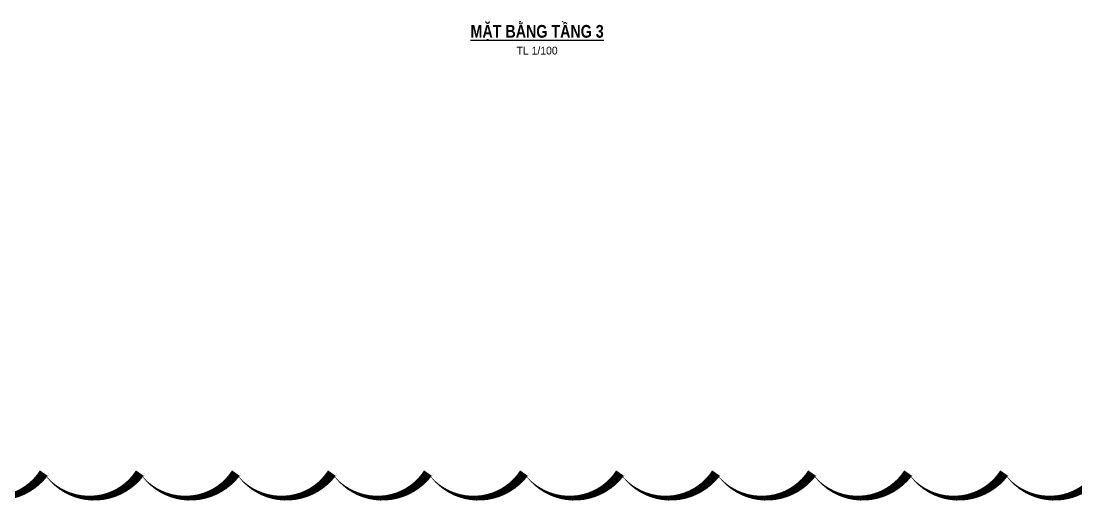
# Model space of a CAD drawing. Header units: millimetres. Extents: x 1109421 to 1726579, y -247837 to 144927.
# Drawn here: x 1230296 to 1285213, y -247681 to -222591 of the extents above; entities that cross this region are included whole.
import ezdxf
from ezdxf.enums import TextEntityAlignment as Align

# ---------------------------------------------------------------- set-up
doc = ezdxf.new("R2010")
doc.units = ezdxf.units.MM
doc.header["$LTSCALE"] = 600
doc.header["$MEASUREMENT"] = 0
doc.linetypes.add('DASHED', pattern=[0.75, 0.5, -0.25])
doc.layers.add('LC Text2', color=7, linetype='Continuous', lineweight=25)
doc.layers.add('PCCC-BAO CHAY - DAY', color=3, linetype='DASHED', lineweight=35)
doc.styles.add('LC 1', font='VHAVANB.TTF')
doc.styles.add('LC3', font='VHARIALB.TTF', dxfattribs={"width": 0.8})

# ---------------------------------------------------------------- blocks, each defined once
blk = doc.blocks.new('TIEUDE1')
at = {"layer": 'LC Text2', "color": 7, "style": 'LC 1'}
blk.add_attdef('TIªU§Ò', text='', height=5, dxfattribs=at).set_placement((0, 0), align=Align.BOTTOM_CENTER)
blk.add_attdef('TL', text='', height=3, dxfattribs=at).set_placement((0, -2), align=Align.TOP_CENTER)
blk = doc.blocks.new('A$Ce210b8fe')
at = {"layer": 'LC Text2'}
ref = blk.add_blockref('TIEUDE1', (23881.6, 828.8), dxfattribs=dict(at, xscale=135.0000000002609, yscale=135.0000000002609, zscale=135.0000000002609))
ref.add_attrib('TIªU§Ò', '%%UmÆt b»ng tÇng 3', dxfattribs={"color": 7, "height": 664.796, "style": 'LC3', "width": 0.8}).set_placement((23881.6, 828.8), align=Align.BOTTOM_CENTER)
ref.add_attrib('TL', 'TL 1/100', dxfattribs={"color": 7, "height": 405, "style": 'LC 1'}).set_placement((23881.6, 558.8), align=Align.TOP_CENTER)

msp = doc.modelspace()

# ---------------------------------------------------------------- linework, layer by layer
at = {"layer": 'PCCC-BAO CHAY - DAY'}
msp.add_lwpolyline([(1226479.3, -246129.6, 0, 500, 0.5205671), (1231479.3, -246129.6, 0, 500, 0.5205671), (1236479.3, -246129.6, 0, 500, 0.5205671), (1241479.3, -246129.6, 0, 500, 0.5205671), (1246479.3, -246129.6, 0, 500, 0.5205671), (1251479.3, -246129.6, 0, 500, 0.5205671), (1256479.3, -246129.6, 0, 500, 0.5205671), (1261479.3, -246129.6, 0, 500, 0.5205671), (1266479.3, -246129.6, 0, 500, 0.5205671), (1271479.3, -246129.6, 0, 500, 0.5205671), (1276479.3, -246129.6, 0, 500, 0.5205671), (1281479.3, -246129.6, 0, 500, 0.5205671), (1286479.3, -246129.6, 0, 500, 0.5205671), (1291479.3, -246129.6, 0, 500, 0.5205671), (1296479.3, -246129.6, 0, 500, 0.5205671), (1301479.3, -246129.6, 0, 500, 0.5205671), (1306479.3, -246129.6, 0, 500, 0.5205671), (1311479.3, -246129.6, 0, 500, 0.5205671), (1316479.3, -246129.6, 0, 500, 0.5205671), (1321479.3, -246129.6, 0, 500, 0.5205671)], format="xyseb", dxfattribs=at)

# ---------------------------------------------------------------- block references
msp.add_blockref('A$Ce210b8fe', (1233280.3, -224485.4), dxfattribs=at)

doc.saveas('drawing.dxf')
